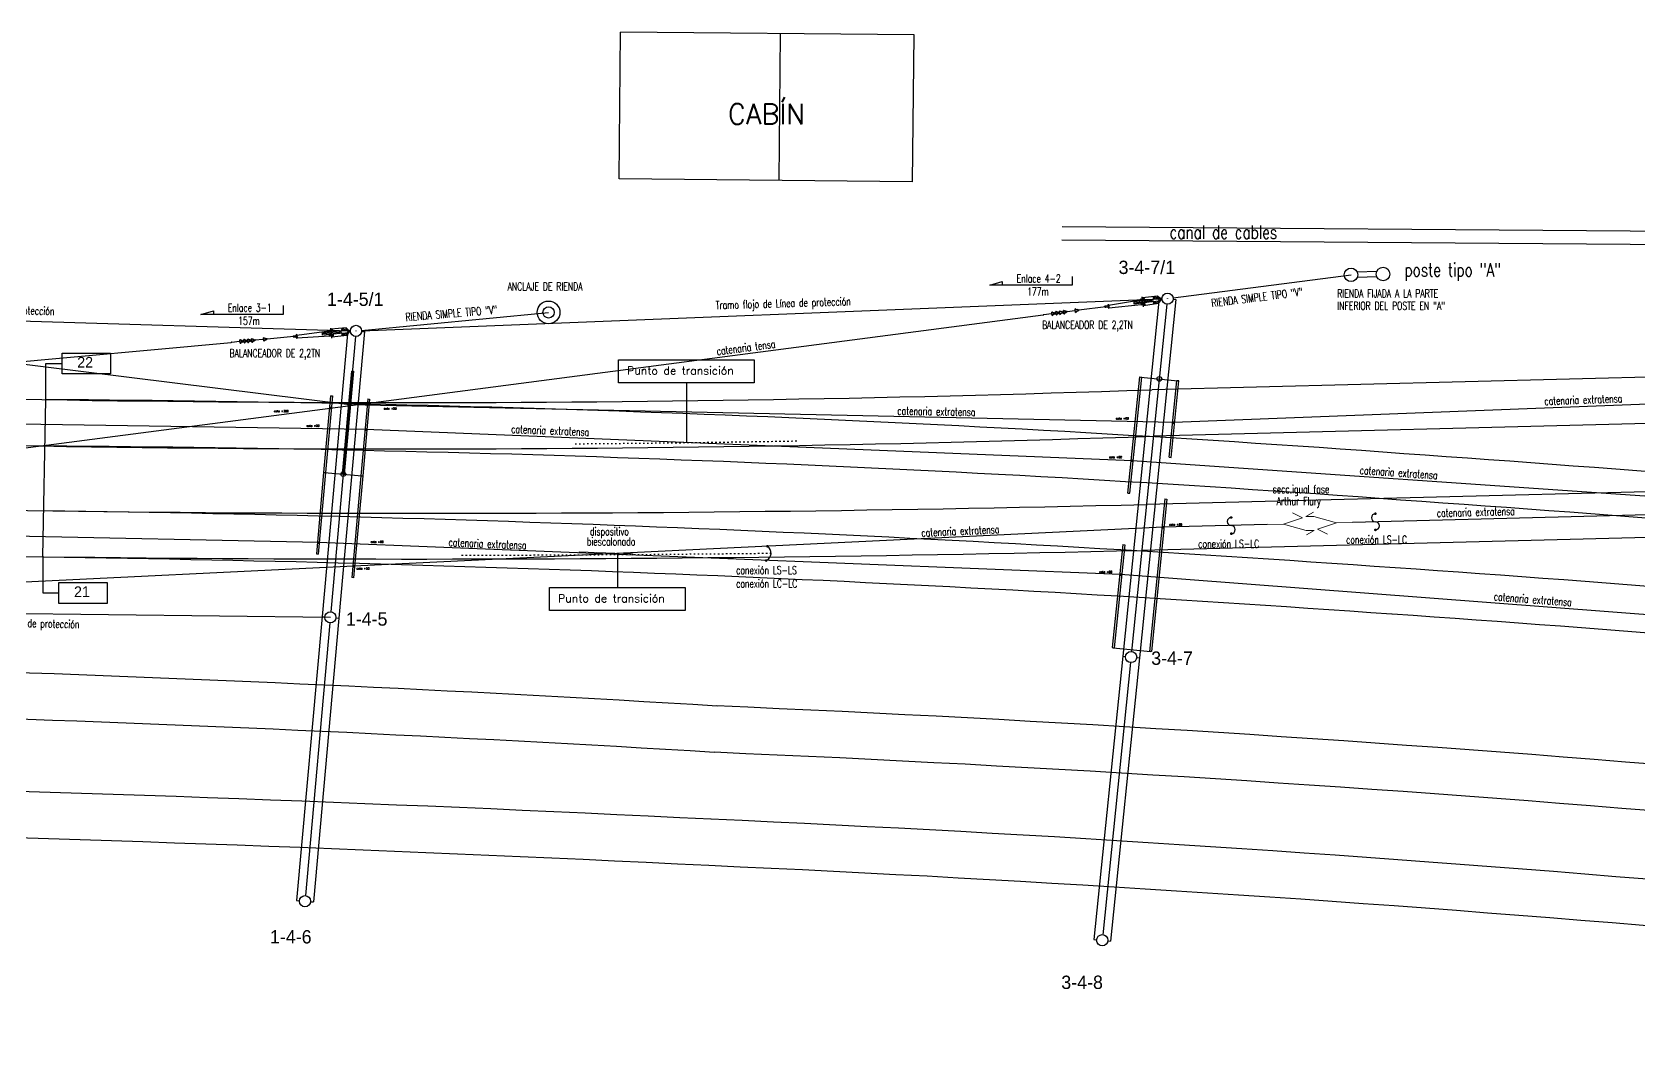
# Model space of a CAD drawing. Header units: millimetres. Extents: x -25718 to 390904, y -15119 to 121027.
# Drawn here: x 204080 to 264308, y -2702 to 34992 of the extents above; entities that cross this region are included whole.
import ezdxf

# ---------------------------------------------------------------- set-up
doc = ezdxf.new("R2010")
doc.units = ezdxf.units.MM
doc.linetypes.add('ACAD_ISO03W100', pattern=[30, 12, -18])
doc.layers.add('02 L d C', color=7, linetype='Continuous', lineweight=5)
doc.layers.add('cotas LC-LS', color=8, linetype='Continuous', lineweight=5)
for name, color, linetype in [('motores de cambio', 3, 'Continuous'), ('obras de enlaces', 4, 'Continuous'), ('seccionador misma fase', 7, 'Continuous'), ('Textos catenaria', 7, 'Continuous')]:
    doc.layers.add(name, color=color, linetype=linetype)
doc.styles.add('SIMPLEX', font='simplex.shx', dxfattribs={"width": 0.75})
doc.linetypes.add('ZIGZAG', pattern='A,0.00254,-5.08,[131,ltypeshp.shx,S=5.08,R=0,X=-5.08,Y=0],-10.16,[131,ltypeshp.shx,S=5.08,R=180,X=5.08,Y=0],-5.08', length=20.32254)

# ---------------------------------------------------------------- blocks, each defined once
blk = doc.blocks.new('Balanceador vista en planta')
at = {"color": 3}
for p, q in [((210, 0), (234, 0)), ((258, 28), (234, 0)), ((258, 52), (258, -52)), ((258, 52), (550, 52)), ((354, 141), (278, 52)), ((306, 52), (306, -52)), ((354, 141), (930, 150)), ((354, 141), (354, 52)), ((354, 52), (478, 127)), ((478, 127), (532, 127)), ((478, 116), (532, 116)), ((478, 60), (478, 116)), ((532, 60), (478, 60)), ((532, 116), (532, 60)), ((550, 52), (550, -52)), ((600, 40), (600, -40)), ((600, 40), (1260, 40)), ((600, 0), (1260, 0)), ((857, 113), (857, 40)), ((857, 113), (1003, 113)), ((857, 96), (1003, 64)), ((930, 186), (930, -186)), ((1003, 113), (1003, 40)), ((2230, 50), (1003, 91)), ((1260, 40), (1260, -40)), ((2206, 41), (2206, -41)), ((2254, 41), (2254, -41)), ((2254, 24), (2365, 24)), ((2320, 19), (2365, 19)), ((2320, 19), (2320, -19)), ((2336, 0), (3350, 0)), ((2350, 33), (2350, -33)), ((2365, 24), (2365, 19)), ((3345, 10), (3379, 10)), ((3399, 32), (3431, 32)), ((3481, 65), (3481, -65)), ((3496, 0), (3481, 0)), ((3492, 6), (3500, 6)), ((3500, 6), (3505, 0)), ((3500, -6), (3505, 0)), ((3505, 0), (3796, 0)), ((3791, 10), (3825, 10)), ((3845, 32), (3877, 32)), ((3927, 65), (3927, -65)), ((3942, 0), (3927, 0)), ((3937, 10), (3971, 10)), ((3991, 32), (4023, 32)), ((4073, 65), (4073, -65)), ((4083, 10), (4117, 10)), ((4137, 32), (4169, 32)), ((4219, 65), (4219, -65)), ((4234, 0), (4219, 0)), ((4229, 10), (4263, 10)), ((4283, 32), (4315, 32)), ((4365, 65), (4365, -65)), ((4380, 0), (4365, 0)), ((4376, 6), (4384, 6)), ((4384, 6), (4384, -6)), ((4391, 6), (4384, 6)), ((4384, 0), (4680, 0)), ((4676, 6), (4684, 6)), ((4684, 6), (4684, -6)), ((4684, 0), (4695, 0)), ((234, 0), (258, -28)), ((258, -52), (550, -52)), ((278, -52), (354, -142)), ((354, -52), (354, -142)), ((354, -52), (478, -127)), ((354, -142), (930, -150)), ((532, -60), (478, -60)), ((478, -60), (478, -116)), ((478, -116), (532, -116)), ((478, -127), (532, -127)), ((532, -116), (532, -60)), ((600, -40), (1260, -40)), ((857, -40), (857, -113)), ((857, -96), (1003, -64)), ((857, -113), (1003, -113)), ((1003, -40), (1003, -113)), ((2230, -50), (1003, -91)), ((2254, -24), (2365, -24)), ((2320, -19), (2365, -19)), ((2365, -19), (2365, -24)), ((3345, -10), (3379, -10)), ((3399, -32), (3431, -32)), ((3492, -6), (3500, -6)), ((3791, -10), (3825, -10)), ((3845, -32), (3877, -32)), ((3937, -10), (3971, -10)), ((3991, -32), (4023, -32)), ((4088, 0), (4073, 0)), ((4083, -10), (4117, -10)), ((4137, -32), (4169, -32)), ((4229, -10), (4263, -10)), ((4283, -32), (4315, -32)), ((4376, -6), (4384, -6)), ((4391, -6), (4384, -6)), ((4676, -6), (4684, -6))]:
    blk.add_line(p, q, dxfattribs=at)
blk.add_circle((0, 0), 1.96, dxfattribs=at)
for centre, radius, start, end in [((2230, 41), 24, 360, 180), ((3415, -2), 38, 114.82339, 176.74498), ((3495, -5), 73.9, 135.70921, 176.45177), ((3488, -2), 67.2, 96.0093, 133.36391), ((3861, -2), 38, 114.82339, 176.74498), ((3941, -5), 73.9, 135.70921, 176.45177), ((3934, -2), 67.2, 96.0093, 133.36391), ((4007, -2), 38, 114.82339, 176.74498), ((4087, -5), 73.9, 135.70921, 176.45177), ((4080, -2), 67.2, 96.0093, 133.36391), ((4153, -2), 38, 114.82339, 176.74498), ((4233, -5), 73.9, 135.70921, 176.45177), ((4226, -2), 67.2, 96.0093, 133.36391), ((4299, -2), 38, 114.82339, 176.74498), ((4379, -5), 73.9, 135.70921, 176.45177), ((4372, -2), 67.2, 96.0093, 133.36391), ((2230, -41), 24, 180, 360), ((3415, 2), 38, 183.25502, 245.17661), ((3495, 5), 73.9, 183.54823, 224.29079), ((3488, 2), 67.2, 226.63609, 263.9907), ((3861, 2), 38, 183.25502, 245.17661), ((3941, 5), 73.9, 183.54823, 224.29079), ((3934, 2), 67.2, 226.63609, 263.9907), ((4007, 2), 38, 183.25502, 245.17661), ((4087, 5), 73.9, 183.54823, 224.29079), ((4080, 2), 67.2, 226.63609, 263.9907), ((4153, 2), 38, 183.25502, 245.17661), ((4233, 5), 73.9, 183.54823, 224.29079), ((4226, 2), 67.2, 226.63609, 263.9907), ((4299, 2), 38, 183.25502, 245.17661), ((4379, 5), 73.9, 183.54823, 224.29079), ((4372, 2), 67.2, 226.63609, 263.9907)]:
    blk.add_arc(centre, radius, start, end, dxfattribs=at)
blk = doc.blocks.new('biescalonado')
at = {"color": 4}
for p, q in [((0.028, 0.042), (0, 0)), ((1.695, -1.058), (1.668, -1.099))]:
    blk.add_line(p, q, dxfattribs=at)
at = {"color": 4, "const_width": 0.0125}
for points in [[(-0.006, 0, 1), (0.006, 0, 1)], [(1.662, -1.099, 1), (1.674, -1.099, 1)]]:
    blk.add_lwpolyline(points, format="xyb", close=True, dxfattribs=at)
at = {"layer": '02 L d C', "color": 4}
blk.add_line((0.028, 0.042), (1.695, -1.058), dxfattribs=at)
blk = doc.blocks.new('secc Arthur Flury')
at = {"layer": 'seccionador misma fase', "lineweight": 18}
for p, q in [((0, 0), (0.608, 0)), ((0.608, 0), (1.32, 0.22)), ((0.608, 0), (1.452, -0.261)), ((1.32, 0.22), (0.959, 0.42)), ((1.452, 0.261), (1.738, 0.42)), ((1.452, 0.261), (1.748, 0.261)), ((2.592, 0), (1.748, 0.261)), ((2.592, 0), (1.88, -0.22)), ((2.592, 0), (3.2, 0)), ((1.748, -0.261), (1.452, -0.261)), ((1.748, -0.261), (1.462, -0.42)), ((1.88, -0.22), (2.241, -0.42))]:
    blk.add_line(p, q, dxfattribs=at)

msp = doc.modelspace()

# ---------------------------------------------------------------- linework, layer by layer
for p, q in [((226084, 29492), (226137, 34992)), ((232084, 29434), (232137, 34934)), ((237083, 29386), (237137, 34885)), ((254481, 26020), (253750, 26001)), ((239979, 25505), (240446, 25640)), ((243065, 25505), (239979, 25505)), ((240446, 25640), (240446, 25505)), ((243065, 25836), (243065, 25505)), ((246847, 25029), (253518, 25895)), ((254487, 25820), (253755, 25801)), ((213493, 24741), (213493, 24411)), ((210407, 24411), (210874, 24546)), ((213493, 24411), (210407, 24411)), ((210874, 24546), (210874, 24411)), ((216431, 23815), (223438, 24490)), ((216050, 22286), (215704, 18430)), ((216050, 22286), (216122, 22280)), ((216122, 22280), (215777, 18423)), ((228603, 21846), (228603, 19608)), ((245158, 17719), (245600, 22070)), ((245231, 17712), (245673, 22062)), ((245600, 22070), (245673, 22062)), ((245637, 22066), (247030, 21924)), ((246701, 19057), (246993, 21928)), ((246774, 19049), (247066, 21921)), ((247066, 21921), (246993, 21928)), ((204475, 15331), (204595, 21218)), ((215264, 21365), (215007, 18492)), ((215337, 21358), (215080, 18486)), ((215264, 21365), (215337, 21358)), ((216659, 21247), (216401, 18367)), ((216732, 21240), (216474, 18361)), ((216659, 21247), (216732, 21240)), ((246701, 19057), (246774, 19049)), ((215007, 18492), (214733, 15435)), ((215080, 18486), (214806, 15428)), ((215007, 18492), (215080, 18486)), ((215043, 18489), (216438, 18364)), ((216401, 18367), (216059, 14547)), ((216474, 18361), (216132, 14541)), ((216401, 18367), (216474, 18361)), ((245158, 17719), (245231, 17712)), ((246542, 17496), (245961, 11782)), ((246615, 17489), (246034, 11775)), ((246542, 17496), (246615, 17489)), ((244961, 15784), (244568, 11924)), ((245034, 15777), (244641, 11917)), ((244961, 15784), (245034, 15777)), ((214733, 15435), (214806, 15428)), ((225587, 15479), (225585, 15429)), ((226016, 15411), (226016, 14179)), ((216132, 14541), (216059, 14547)), ((244568, 11924), (244641, 11917)), ((244605, 11920), (245997, 11779)), ((246034, 11775), (245961, 11782))]:
    msp.add_line(p, q)
at = {"linetype": 'Continuous'}
for p, q in [((237137, 34885), (226137, 34992)), ((237083, 29386), (226084, 29492))]:
    msp.add_line(p, q, dxfattribs=at)
at = {"color": 8}
for p, q in [((297101, 26772), (242683, 27201)), ((297086, 27272), (242687, 27701)), ((276026, 22358), (246070, 21588)), ((276071, 20618), (246115, 19848)), ((275838, 18049), (245855, 17291)), ((275683, 16326), (245680, 15570))]:
    msp.add_line(p, q, dxfattribs=at)
at = {"color": 11, "linetype": 'ZIGZAG', "ltscale": 10}
for p, q in [((216431, 23803), (246429, 24993)), ((186817, 24664), (216012, 23801)), ((215260, 13058), (183847, 13414))]:
    msp.add_line(p, q, dxfattribs=at)
at = {"color": 3}
for p, q in [((246326, 25034), (244959, 11603)), ((246618, 24793), (245294, 11780)), ((246952, 24970), (245586, 11539)), ((246326, 25034), (246430, 25023)), ((246848, 24980), (246952, 24970)), ((215908, 23823), (214946, 13086)), ((216203, 23586), (215279, 13267)), ((216535, 23767), (215574, 13030)), ((215908, 23823), (216012, 23814)), ((216431, 23776), (216535, 23767)), ((214946, 13086), (213993, 2449)), ((215241, 12849), (214326, 2630)), ((215574, 13030), (214621, 2392)), ((214946, 13086), (215051, 13077)), ((215469, 13039), (215574, 13030)), ((244959, 11603), (243879, 988)), ((245586, 11539), (244506, 924)), ((244959, 11603), (245064, 11592)), ((245482, 11550), (245586, 11539)), ((245251, 11362), (244214, 1165)), ((213993, 2449), (214098, 2439)), ((214516, 2402), (214621, 2392)), ((243879, 988), (243984, 977)), ((244402, 934), (244506, 924))]:
    msp.add_line(p, q, dxfattribs=at)
at = {"color": 5}
for p, q in [((215973, 21024), (191267, 24092)), ((276150, 21491), (246870, 20357)), ((246870, 20357), (215973, 21024)), ((275760, 17177), (253579, 16616)), ((246471, 16437), (216134, 14973)), ((250380, 16535), (246471, 16437)), ((216134, 14973), (188536, 13641))]:
    msp.add_line(p, q, dxfattribs=at)
at = {"color": 6}
for p, q in [((215253, 20902), (241984, 24394)), ((216431, 23815), (223438, 24490)), ((184966, 20916), (211546, 23364)), ((183960, 16815), (215253, 20902))]:
    msp.add_line(p, q, dxfattribs=at)
at = {"color": 1}
for p, q in [((216593, 20098), (186324, 20576)), ((245317, 18927), (216593, 20098)), ((275727, 16818), (245317, 18927)), ((214808, 15859), (185317, 16472)), ((244883, 14659), (214808, 15859)), ((275322, 12342), (244883, 14659))]:
    msp.add_line(p, q, dxfattribs=at)
for points in [[(226059, 22714), (231148, 22714), (231148, 21846), (226059, 21846)], [(223472, 14179), (228561, 14179), (228561, 13312), (223472, 13312)]]:
    msp.add_lwpolyline(points, close=True)
at = {"const_width": 50}
for points in [[(215235, 20903, 1), (215285, 20903, 1)], [(215912, 21028, 1), (215962, 21028, 1)], [(215985, 21021, 1), (216035, 21021, 1)], [(216568, 20098, 1), (216618, 20098, 1)], [(246845, 20357, 1), (246895, 20357, 1)], [(245292, 18926, 1), (245342, 18926, 1)], [(254407, 16943, 1), (254457, 16943, 1)], [(246446, 16437, 1), (246496, 16437, 1)], [(249003, 16801, 1), (249053, 16801, 1)], [(254407, 16337, 1), (254457, 16337, 1)], [(214783, 15859, 1), (214833, 15859, 1)], [(231619, 15721, 1), (231669, 15721, 1)], [(249003, 16195, 1), (249053, 16195, 1)], [(231568, 15189, 1), (231618, 15189, 1)], [(216109, 14973, 1), (216159, 14973, 1)], [(244858, 14659, 1), (244908, 14659, 1)]]:
    msp.add_lwpolyline(points, format="xyb", close=True, dxfattribs=at)
for centre, radius in [((253518, 25895), 254), ((254718, 25926), 254), ((223438, 24490), 425), ((223438, 24490), 212), ((246639, 25002), 210), ((216221, 23795), 210), ((246333, 21995), 90), ((215741, 18427), 90), ((215260, 13058), 210), ((245273, 11571), 210), ((214307, 2421), 210), ((244193, 956), 210)]:
    msp.add_circle(centre, radius)
at = {"color": 2}
for centre in [(215891, 20109), (246018, 18898), (215509, 15844), (245584, 14630)]:
    msp.add_circle(centre, 4, dxfattribs=at)
at = {"color": 8}
for centre, radius, start, end in [((217973, 847543), 826433, 267.750363, 271.947339), ((199964, -735431), 756663, 85.791038, 89.649365), ((217973, 847543), 828173, 267.750363, 271.947339), ((199964, -735431), 754923, 85.791038, 89.649365), ((183068, -1022012), 1043720, 83.22366, 86.020663), ((218795, 1114334), 1097376, 268.227111, 271.412963), ((192847, -861045), 878173, 85.930083, 89.239014), ((183068, -1022012), 1041980, 83.22366, 86.020663), ((218470, 1154250), 1139005, 268.286974, 271.368884), ((192847, -861045), 876433, 85.930083, 89.239014), ((196889, -842683), 859575, 82.730959, 86.111983), ((196889, -842683), 857835, 82.730959, 86.111983), ((166729, -1038041), 1049671, 86.557178, 89.777656), ((166729, -1038041), 1047931, 86.557178, 89.777656), ((191638, -884735), 895284, 82.738846, 87.561226), ((191638, -884735), 893544, 82.738846, 87.561226), ((161192, -1375536), 1382718, 87.166979, 90.299167), ((161192, -1375536), 1380978, 87.166979, 90.299167), ((189838, -887697), 894070, 82.648601, 87.455855), ((189838, -887697), 892330, 82.648601, 87.455855)]:
    msp.add_arc(centre, radius, start, end, dxfattribs=at)
at = {"color": 2, "linetype": 'ACAD_ISO03W100', "ltscale": 5}
for centre, radius, start, end in [((217973, 847543), 828003, 270.446829, 271.024458), ((218795, 1114334), 1098946, 270.072186, 270.6808)]:
    msp.add_arc(centre, radius, start, end, dxfattribs=at)
for centre, radius, start, end in [((254432, 16792), 152, 90, 270), ((249028, 16649), 152, 90, 270), ((249028, 16346), 152, 270, 90), ((254432, 16489), 152, 270, 90), ((231475, 15469), 304, 292.87634, 56.21282)]:
    msp.add_arc(centre, radius, start, end)
at = {"layer": 'motores de cambio'}
for p, q in [((205205, 22966), (207016, 22966)), ((205205, 22184), (205205, 22966)), ((207016, 22966), (207016, 22184)), ((204595, 22575), (205205, 22575)), ((204595, 21218), (204595, 22575)), ((207016, 22184), (205205, 22184)), ((204475, 15331), (204475, 13974)), ((204475, 13974), (205085, 13974)), ((205085, 14365), (206896, 14365)), ((205085, 13584), (205085, 14365)), ((206896, 14365), (206896, 13584)), ((206896, 13584), (205085, 13584))]:
    msp.add_line(p, q, dxfattribs=at)

# ---------------------------------------------------------------- block references
for p, rotation in [((246639, 25002), 187.4411135316531), ((216221, 23795), 185.2724266428629)]:
    msp.add_blockref('Balanceador vista en planta', p, dxfattribs=dict(rotation=rotation))
at = {"xscale": 999.9999999929614, "yscale": 999.9999999929614, "zscale": 999.9999999929614, "rotation": 31.07979370662364}
msp.add_blockref('biescalonado', (224587, 15469), dxfattribs=at)
at = {"layer": 'cotas LC-LS', "xscale": 999.9999999977576, "yscale": 999.9999999977576, "zscale": 999.9999999977576, "rotation": 1.447255035552807}
msp.add_blockref('secc Arthur Flury', (250380, 16535), dxfattribs=at)

# ---------------------------------------------------------------- texts
at = {"style": 'SIMPLEX'}
msp.add_text('CABÍN', height=750, dxfattribs=at).set_placement((230158, 31549))
for s, height, width, p in [('canal de cables', 500, 0.75, (246716, 27245)), ('Enlace 4-2', 300, 0.7, (240986, 25609)), ('poste tipo "A"', 500, 0.75, (255524, 25834)), ('ANCLAJE DE RIENDA', 300, 0.7, (221903, 25313)), ('177m', 300, 0.7, (241377, 25119)), ('RIENDA FIJADA A LA PARTE', 300, 0.7, (253004, 25050)), ('Enlace 3-1', 300, 0.7, (211414, 24515)), ('INFERIOR DEL POSTE EN "A"', 300, 0.7, (253004, 24587)), ('157m', 300, 0.7, (211805, 24025)), ('BALANCEADOR DE 2,2TN', 300, 0.7, (241936, 23868)), ('BALANCEADOR DE 2,2TN', 300, 0.7, (211479, 22808))]:
    msp.add_text(s, height=height, dxfattribs=dict(at, width=width)).set_placement(p)
at = {"style": 'SIMPLEX', "width": 0.7}
for s, rotation, p in [('RIENDA SIMPLE TIPO "V"', 7.1744, (248308, 24688)), ('Tramo flojo de Línea de protección', 358.71147, (199847, 24500)), ('RIENDA SIMPLE TIPO "V"', 4.79255, (218090, 24158)), ('Tramo flojo de Línea de protección', 1.67042, (229706, 24609)), ('catenaria tensa', 7.29304, (229758, 22882)), ('catenaria extratensa', 2.11046, (260768, 21011)), ('catenaria extratensa', 359.05786, (236510, 20652)), ('catenaria extratensa', 357.69071, (222033, 19970)), ('catenaria extratensa', 356.10919, (253834, 18432)), ('catenaria extratensa', 1.51113, (256735, 16817)), ('catenaria extratensa', 2.66769, (237419, 16078)), ('catenaria extratensa', 357.69071, (219684, 15725)), ('catenaria extratensa', 355.70393, (258864, 13694)), ('Tramo flojo de Línea de protección', 358.71147, (200784, 12763))]:
    msp.add_text(s, height=300, rotation=rotation, dxfattribs=at).set_placement(p)
at = {"color": 7, "style": 'SIMPLEX'}
for s, p in [('cota +300', (213146, 20753)), ('cota +50', (217262, 20846)), ('cota +00', (244705, 20478)), ('cota +00', (214366, 20202)), ('cota +00', (244450, 19027)), ('cota +50', (246706, 16496)), ('cota +00', (216770, 15849)), ('cota +50', (216241, 14854)), ('cota +00', (244085, 14724))]:
    msp.add_text(s, height=75, dxfattribs=at).set_placement(p)
at = {"color": 3, "char_height": 500, "width": 8633.64, "attachment_point": 1}
for s, insert in [('3-4-7/1', (244804, 26427)), ('1-4-5/1', (215132, 25231)), ('1-4-5', (215838, 13247)), ('3-4-7', (246028, 11779)), ('1-4-6', (212994, 1336)), ('3-4-8', (242657, -369))]:
    msp.add_mtext(s, dxfattribs=dict(at, insert=insert))
at = {"layer": 'motores de cambio', "color": 7, "char_height": 400, "width": 250, "attachment_point": 1}
for s, insert in [('22', (205769, 22819)), ('21', (205649, 14219))]:
    msp.add_mtext(s, dxfattribs=dict(at, insert=insert))
at = {"layer": 'obras de enlaces', "style": 'SIMPLEX'}
for p in [(226382, 22156), (223795, 13621)]:
    msp.add_text('Punto de transición', height=300, dxfattribs=at).set_placement(p)
at = {"layer": 'Textos catenaria', "style": 'SIMPLEX', "width": 0.7}
for s, p in [('secc.igual fase', (250580, 17714)), ('Arthur Flury', (250730, 17260)), ('dispositivo', (224992, 16131)), ('biescalonado', (224874, 15752)), ('conexión LS-LC', (247790, 15668)), ('conexión LS-LC', (253332, 15821)), ('conexión LS-LS', (230467, 14679)), ('conexión LC-LC', (230467, 14174))]:
    msp.add_text(s, height=300, dxfattribs=at).set_placement(p)

doc.saveas('drawing.dxf')
